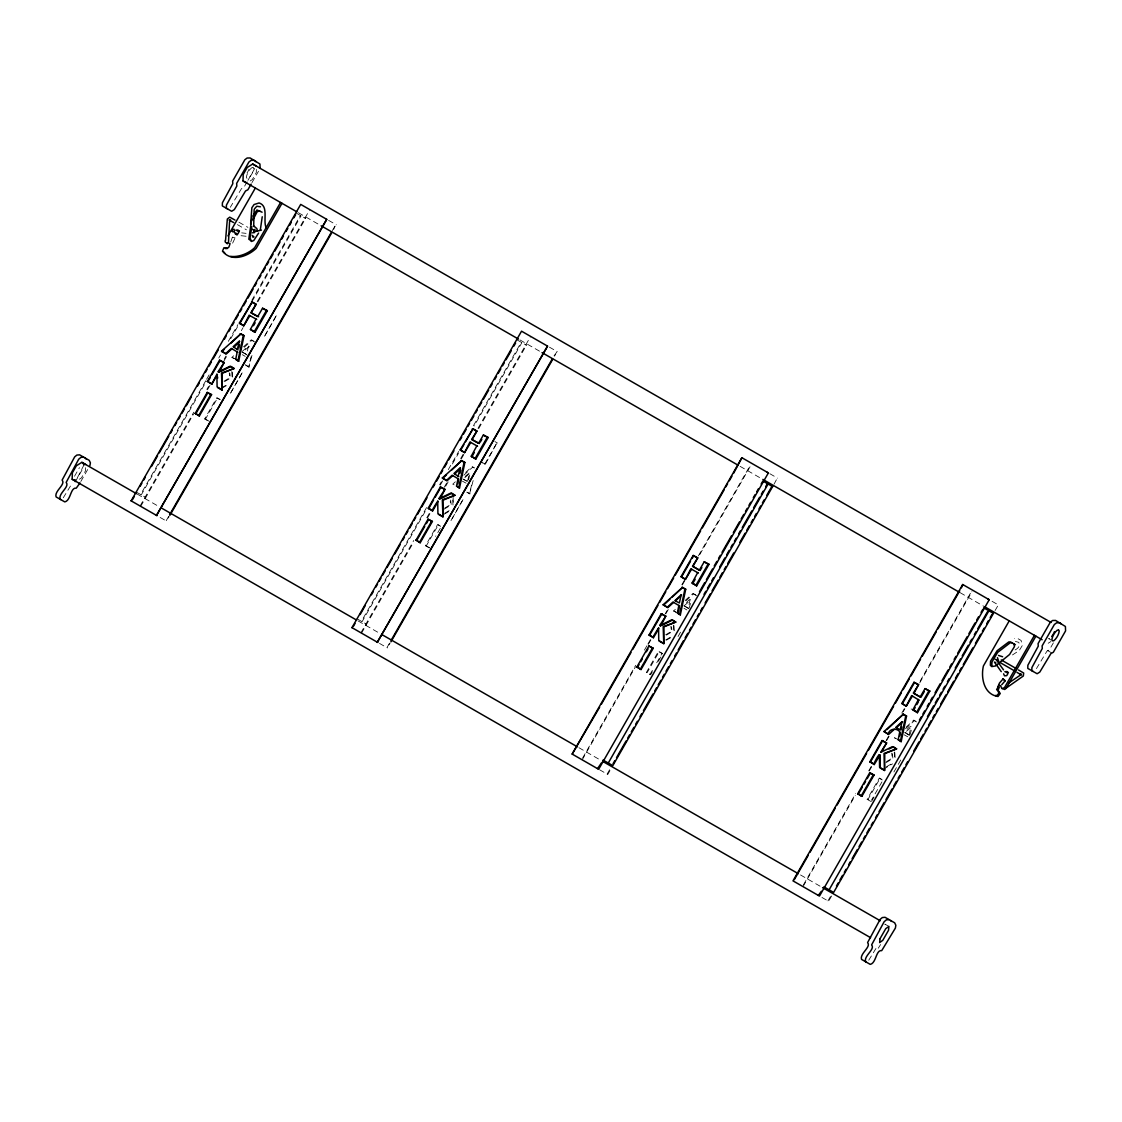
<?xml version="1.0" encoding="UTF-8"?>
<svg xmlns="http://www.w3.org/2000/svg" width="1122" height="1122" viewBox="0 0 1122 1122"><rect width="100%" height="100%" fill="white"/><g stroke="black" fill="none" stroke-linecap="round" stroke-linejoin="round"><path stroke-width="0.75" stroke-dasharray="5 3.75" d="M85.538 467.706L85.44 470.945L81.429 477.944L75.931 481.38M256.377 169.408L256.279 172.634L252.268 179.646L246.77 183.082M251.973 355.436L248.747 367.02L251.048 356.838M467.608 481.1L469.361 472.937L464.087 477.299M468.589 479.865L469.992 473.666L469.262 472.867M473.175 480.567L469.571 493.806L472.25 481.941M689.076 608.208C690.759 603.285 692.667 594.969 686.131 603.005M909.9 735.008C912.424 727.561 912.789 722.386 905.749 730.885M83.912 465.069L77.334 477.832M230.739 242.015L232.394 237.107L235.073 237.934L231.469 245.634M74.529 476.233L79.466 467.622M75.132 482.067L83.407 467.622M247.106 181.778L243.853 187.472L241.496 188.65L230.305 207.275M247.934 180.347L256.096 166.098M80.826 481.492L88.273 468.491M251.959 182.662L258.495 171.273M205.747 380.779L140.601 494.507L141.26 494.886L206.392 381.143M206.602 379.25L209.211 374.706M218.762 358.03L220.501 354.987M228.327 341.34L237.878 324.665M251.777 300.401L300.401 215.48L301.061 215.845L252.422 300.766M230.711 338.69L238.523 325.029M140.096 505.938L193.797 412.181M206.827 389.432L208.552 386.403M224.19 359.096L225.929 356.067M257.19 301.467L309.826 209.576M140.741 506.317L193.573 414.06M207.472 389.797L210.08 385.253M223.965 360.989L226.574 356.445M241.342 330.653L243.081 327.624M257.85 301.846L305.605 218.439L304.96 218.061M207.079 420.315L204.667 418.927L216.869 397.623L220.501 399.698M204.667 418.927L205.452 419.109L217.43 398.212L216.869 397.623M168.721 516.316L166.098 520.874L169.198 516.597M332.35 230.599L335.829 224.512L333.697 229.351M426.57 507.565L361.424 621.308L362.083 621.672L426.346 509.458M439.6 484.816L441.325 481.787M448.281 469.655L458.702 451.451M473.47 425.673L521.239 342.266L521.884 342.645L474.115 426.051M440.245 485.195L442.853 480.637M452.404 463.961L458.477 453.344M360.919 632.738L413.752 540.481M426.781 517.733L429.389 513.189M444.144 487.411L446.752 482.853M460.651 458.589L463.26 454.045M478.014 428.267L530.65 336.376M361.565 633.117L413.527 542.375M427.426 518.112L430.035 513.567M445.672 486.261L448.267 481.717M461.296 458.968L463.905 454.424M478.673 428.646L526.442 345.239L525.783 344.861M429.109 547.802L425.49 545.727L437.692 524.409L441.325 526.499L435.631 536.442M425.49 545.727L426.29 545.909L438.253 524.998L437.692 524.409M462.166 501.071L450.609 521.253L462.993 499.627M484.718 464.185L497.102 442.559L485.321 464.242L482.067 462.657M389.544 643.116L386.922 647.675L390.021 643.383M554.044 355.87L557.143 351.579L554.52 356.137M582.613 758.009L635.711 665.304M644.421 650.101L647.029 645.543M647.899 644.028L650.508 639.47M665.304 613.636L667.043 610.592M681.839 584.758L684.448 580.2M698.375 555.881L749.734 466.205M582.234 759.804L635.318 667.099M648.376 644.294L650.984 639.736M665.781 613.902L668.403 609.344M682.33 585.025L684.939 580.467M699.735 554.633L751.081 464.971M652.387 670.339L649.947 674.603L646.328 672.527L658.53 651.209L662.148 653.285L655.641 664.659M646.328 672.527L647.114 672.709L659.091 651.798L658.53 651.209M652.387 671.755L650.676 674.743L647.114 672.709M658.362 661.307L660.928 656.833M678.053 636.511L680.521 632.191M607.114 774.096L610.48 768.191M599.653 769.804L607.759 774.461L611.266 768.402M774.04 484.199L777.322 478M803.45 884.809L855.665 793.619M868.723 770.814L871.331 766.256M886.128 740.422L888.75 735.864M901.793 713.073L904.416 708.515M920.082 681.152L971.428 591.49M803.057 886.604L855.273 795.414M869.199 771.094L872.692 765.008M886.618 740.702L889.227 736.144M903.154 711.825L904.893 708.781M919.689 682.947L971.918 591.757M870.77 801.403L867.152 799.313L879.353 778.009L882.986 780.085L871.584 799.972M905.272 732.343L909.437 735.275M867.152 799.313L867.937 799.495L879.914 778.598L879.353 778.009M874.066 797.055L871.499 801.543L867.937 799.495M893.925 771.95L901.345 758.977M827.938 900.882L831.304 894.991M821.963 897.46L828.583 901.261L832.089 895.202M995.074 610.55L998.342 604.912L991.091 600.747M880.602 944.542L878.288 948.202M1053.39 642.822L1049.308 649.961L1046.966 651.139L1035.76 669.75M909.157 734.868L910.924 726.453M63.281 497.761L70.476 486.036L72.818 485.714M868.751 960.236L875.931 948.511L877.684 948.328M234.246 358.689L231.931 357.357L234.512 355.015M243.558 346.796L251.314 339.756L253.432 340.976M244.259 347.259L251.861 340.359L254.975 342.14M242.057 351.593L248.088 346.123L249.168 346.88M455.336 481.801L452.755 484.157L455.953 485.7M465.672 472.418L472.138 466.556L474.255 467.776M463.821 475.195L472.685 467.145L475.798 468.94M464.803 477.677L469.866 473.33M675.907 612.275L673.593 610.957L676.173 608.601M685.219 600.396L692.975 593.356L696.145 595.179M685.921 600.845L693.522 593.945L696.636 595.726M684.448 605.543L690.703 600.13M906.043 727.182L913.799 720.142L917.459 722.526L913.799 720.142M905.482 728.795L914.346 720.731M906.464 731.264L911.527 726.93M1015.073 649.947C1017.836 648.544 1020.852 645.837 1018.762 642.317L1015.396 641.461M1012.479 654.939L1019.281 650.48L1022.282 645.585L1021.09 640.452L1017.331 638.306L1014.54 638.684M1048.2 643.243L1050.949 641.518M235.073 237.934L232.394 237.107M224.007 381.2L229.8 377.749L229.211 372.742M224.751 381.522L230.431 378.156L229.842 373.247M221.272 387.988L228.075 383.976M222.058 388.184L228.734 384.257M444.831 507.986L450.623 504.549L450.259 501.113M444.172 509.136L451.254 504.942L450.665 500.033M444.817 513.175L450.259 509.977M444.214 514.199L449.557 511.057M665.669 634.786L671.461 631.349L670.858 626.342M666.398 635.122L672.092 631.742L671.503 626.833M665.655 639.975L672.457 635.978M666.384 640.199L671.727 637.072M886.492 761.586L892.285 758.135L891.695 753.128M885.833 762.736L892.916 758.542L892.327 753.633M886.478 766.761L891.92 763.563M883.21 769.355L892.551 763.858M1049.743 638.446L1048.411 638.53L1051.104 640.073M242.072 352.154L246.672 354.496L248.439 346.067M683.733 605.74L688.333 608.082L690.1 599.667M241.693 232.871L246.055 233.348M241.09 235.704L249.056 236.588M911.148 709.034L912.06 709.272M231.931 357.357L235.129 358.914M673.593 610.957L676.79 612.5M249.042 346.544L242.689 352.14L246.952 354.889L246.307 354.58M687.968 608.18L688.613 608.475L684.448 606.09M295.857 212.885L305.605 218.439M516.681 339.671L526.442 345.239M136.043 491.913L145.804 497.467L145.159 497.102M356.88 618.713L366.628 624.267L365.982 623.888M238.902 222.198L247.892 227.345M237.387 224.624L246.447 229.814M328.606 220.375L336.305 224.793M549.429 347.161L557.143 351.579M769.86 473.722L777.49 478.112M298.382 212.717L320.429 225.396M519.991 339.952L541.239 352.154M740.071 466.331L762.119 478.996M960.166 592.697L983.728 606.245M1047.569 650.55L1052.015 653.102M494.872 441.563L497.467 443.05M482.726 462.755L485.321 464.242M463.624 479.29L466.387 480.889M462.895 478.94L467.131 481.38M904.556 732.54L908.792 734.966M242.324 354.678L245.255 356.375M462.404 481.17L466.093 483.161M683.985 608.278L686.916 609.961M904.066 734.77L907.74 736.761M245.143 364.664L249.35 367.076M467.369 492.263L470.174 493.862M897.614 739.3L894.416 737.743L896.73 739.075M245.886 365.379L248.747 367.02M466.724 492.165L469.571 493.806M217.43 398.212L219.8 399.572M438.253 524.998L440.623 526.358M659.091 651.798L662.639 653.846M879.914 778.598L882.285 779.958M205.452 419.109L209.015 421.157M426.29 545.909L429.838 547.943M137.235 494.101L158.483 506.303M358.114 620.957L380.078 633.551M578.924 747.715L600.971 760.393M800.533 874.964L822.58 887.642M888.904 926.407L884.865 924.093L885.342 925.229M160.137 517.452L166.589 521.155M379.474 643.383L387.413 647.941M894.809 752.497L895.342 760.548M894.234 751.978L894.767 760.197M673.985 625.711L674.518 633.762M673.396 625.178L673.943 633.397M453.05 497.298L453.47 503.736M452.671 500.033L453.106 506.597M232.324 372.111L232.857 380.162M231.735 371.592L232.282 379.811M249 169.198A9.257 4.951 -60.1 0 1 247.064 172.9M242.17 372.841L229.786 394.453L242.17 372.841M276.264 315.759L263.894 337.385L276.264 315.759M253.137 167.613L251.805 167.697A9.257 4.951 -60.1 0 0 246.377 177.178L246.98 178.37L248.313 178.286A9.257 4.951 -60.1 0 0 253.74 168.805L253.137 167.613"/><path stroke-width="1.5" d="M217.682 378.072L216.897 374.271L211.763 384.159L217.472 374.622M222.114 390.105L221.511 373.093L234.133 368.465L222.296 373.247L222.114 390.105L217.668 387.553M442.938 516.891L442.334 499.893L454.957 495.251L442.994 500.216L442.938 516.891L438.492 514.339M663.775 643.691L663.172 626.679L675.795 622.051L663.958 626.833L663.775 643.691L659.315 641.139M884.599 770.491L883.996 753.479L896.618 748.851L884.781 753.633L884.599 770.491L880.153 767.925C880.181 755.625 881.64 747.659 873.786 763.998L874.248 764.545L879.957 755.008M1005.144 680.83L1003.068 678.922L1005.144 680.83L1001.75 684.729M870.574 937.669L72.173 479.248L72.355 472.783L76.366 465.77L81.864 462.334L85.623 464.48M296.867 211.848L243.011 180.937L243.194 174.485L247.205 167.473L252.702 164.036L256.461 166.168M250.641 224.232L251.861 207.752L254.091 204.527L259.112 202.956C269.028 206.111 262.744 220.571 266.166 227.696M254.133 209.786L253.684 226.476M225.55 240.304L227.345 218.986L229.744 217.177L234.989 220.066M260.122 168.412L259.939 164.008L250.136 157.964L247.149 158.02L244.876 159.717L232.633 181.091L232.801 183.699L222.408 202.787L222.324 205.929L227.626 208.944M262.239 216.77L260.29 230.15M257.485 230.992L256.798 228.551L253.544 225.803M251.833 226.518L250.052 237.962L251.44 241.525M89.928 465.602L90.391 462.811L89.213 460.343L79.578 454.831L76.843 455.083L74.669 456.892L62.117 480.104C66.03 484.564 54.038 491.057 56.1 496.934L60.742 499.571M225.368 240.36L225.115 241.875L226.939 243.362M231.875 348.858L226.139 354.089L221.511 351.144L240.879 333.823L244.063 335.646L238.677 361.284L235.718 359.306L237.205 351.803M238.86 348.03L239.533 344.833M238.677 361.284L237.99 360.611L243.264 335.478L240.15 333.683M452.699 475.644L446.963 480.875L442.334 477.944L461.703 460.609L464.887 462.446L459.501 488.084L456.542 486.107L458.028 478.589M457.818 483.75L458.449 480.749M460.02 473.232L460.693 470.034M459.501 488.084L458.814 487.411L464.101 462.278L460.974 460.483M673.537 602.444L667.8 607.675L663.158 604.744L682.541 587.409L685.724 589.232L680.339 614.884L677.379 612.907L678.866 605.389M678.025 613.552L679.273 607.549M680.339 614.884L679.652 614.211L684.925 589.064L681.811 587.283M894.36 729.244L888.624 734.475L883.996 731.53L903.364 714.209L906.548 716.032L901.162 741.67L898.203 739.693L899.69 732.189M899.788 735.85C902.873 728.963 890.083 726.13 888.189 733.942L883.996 731.53M901.008 730.001L901.681 726.818M901.162 741.67L900.475 740.997L905.749 715.864L902.635 714.069M919.297 700.296L911.639 695.584L906.211 706.243L912.452 695.949M251.973 217.528L248.818 239.21L251.805 241.216L253.74 240.571L258.607 233.095M252.843 219.982L257.19 211.778L259.729 210.852M997.767 687.113L999.492 683.018L1003.068 678.922M79.999 482.937L76.254 488.168C70.42 487.074 70.896 500.693 64.781 501.899L60.139 499.248C58.064 493.371 70.069 486.878 66.156 482.418L78.708 459.207L80.882 457.397L83.603 457.145M251.146 184.092L247.878 189.8L245.536 190.978L234.33 209.59L231.665 211.273L226.349 208.243L226.434 205.102L236.826 186.014L236.658 183.405L248.902 162.031L251.174 160.334L254.161 160.278M227.934 235.872L255.353 188.019M252.731 216.209L256.924 209.968L262.085 212.198M131.148 500.861L300.71 204.4L326.726 219.337L156.519 515.419L326.726 219.337M132.48 499.655L134.163 496.709M140.18 486.219L141.905 483.189M143.644 480.16L145.383 477.13M151.47 466.514L157.543 455.897M159.282 452.867L168.833 436.178M170.572 433.148L172.311 430.119M174.92 425.561L176.645 422.531M178.384 419.502L180.123 416.472M181.862 413.429L184.471 408.885M186.21 405.855L191.413 396.753M197.5 386.136L199.239 383.107M201.834 378.549L203.573 375.519M205.312 372.49L207.051 369.461M208.79 366.417L211.385 361.873M213.124 358.844L218.341 349.741M224.414 339.125L226.153 336.095M228.762 331.537L230.501 328.508M232.24 325.478L233.979 322.449M235.704 319.405L238.313 314.861M240.052 311.832L241.791 308.802M243.53 305.759L246.125 301.215M247.864 298.186L253.081 289.083M254.82 286.054L256.559 283.01M259.154 278.466L260.893 275.437M262.632 272.408L265.241 267.849M266.98 264.82L268.719 261.791M270.444 258.747L273.053 254.203M274.792 251.174L280.009 242.072M281.734 239.042L283.473 235.999M286.082 231.455L287.821 228.425M289.56 225.396L291.299 222.352M293.894 217.808L295.633 214.779M249.968 315.577L243.726 325.857L239.379 323.094L252.141 301.958L256.111 304.244L251.272 312.814L258.635 316.727M239.757 323.585L252.141 301.958M211.763 384.159L207.416 381.382L219.547 360.19L224.148 362.532L219.155 372.322M208.608 380.442L210.263 377.553M211.918 374.664L219.351 361.705M243.726 325.857L249.154 315.198L256.728 319.447M256.111 304.244L250.837 312.715L257.709 316.572L262.548 308.227L267.359 310.696L254.975 332.322L250.416 329.419L256.026 319.041M224.148 362.532L218.201 371.564L218.804 372.252M195.256 413.317L207.233 392.42L211.581 394.635L199.379 415.953L195.256 413.317L199.379 415.953M195.747 413.864L207.149 393.976M198.818 415.364L210.782 394.453L211.581 394.635M253.488 325.703L255.143 322.799M254.975 332.322L254.301 331.663L266.447 310.457L267.359 310.696M169.59 514.802L331.481 232.114M170.067 515.068L331.958 232.394M351.985 627.647L521.534 331.186L547.55 346.123L377.343 642.219L547.55 346.123M353.304 626.455L355.001 623.509M360.134 614.533L365.337 605.431M371.424 594.814L373.163 591.785M375.758 587.241L377.497 584.211M379.236 581.168L380.975 578.139M382.714 575.109L385.323 570.551M387.062 567.522L392.265 558.419M394.874 553.875L400.077 544.773M402.686 540.229L404.425 537.2M406.164 534.156L407.903 531.127M409.642 528.097L412.237 523.539M413.976 520.51L415.715 517.48M417.454 514.451L420.063 509.893M421.802 506.863L427.005 497.761M433.092 487.144L434.817 484.115M436.556 481.086L439.165 476.541M440.904 473.498L442.643 470.469M444.382 467.439L446.977 462.881M448.716 459.852L453.933 450.749M460.006 440.133L461.745 437.103M463.484 434.074L466.093 429.53M467.832 426.486L469.557 423.457M471.296 420.427L473.905 415.869M475.644 412.84L477.383 409.81M479.122 406.781L481.717 402.223M483.456 399.194L488.673 390.091M490.412 387.062L492.137 384.033M494.746 379.474L496.485 376.445M498.224 373.416L500.833 368.858M502.572 365.828L504.297 362.799M506.036 359.769L511.253 350.667M513.862 346.123L515.587 343.08M470.791 442.363L464.55 452.657L460.202 449.88L472.965 428.758L476.934 431.03L472.096 439.6L479.459 443.513M460.581 450.371L463.877 444.607M465.532 441.731L472.965 428.758M432.587 510.945L432.124 510.412C439.389 497.537 440.062 498.785 432.587 510.945L428.239 508.168L440.371 486.976L444.971 489.332L439.978 499.108M428.618 508.673L433.569 500.019M435.224 497.144L440.175 488.491M464.55 452.657L469.978 441.998L477.551 446.247M476.934 431.03L471.661 439.501L478.533 443.358L483.372 435.013L488.182 437.496L475.798 459.108L471.24 456.219L476.85 445.841M444.971 489.332L439.025 498.364L439.628 499.052M416.094 540.117L428.057 519.206L432.405 521.421L420.203 542.739L416.094 540.117L420.203 542.739M417.384 539.233L424.719 526.456M426.346 523.609L427.973 520.762M419.642 542.15L431.619 521.253L432.405 521.421M471.829 456.836L474.311 452.489M480.244 442.138L481.829 439.361M475.798 459.108L475.139 458.449L487.271 437.257L488.182 437.496M391.283 640.073L552.305 358.914M390.891 641.868L552.781 359.18M741.894 457.72L768.374 472.923L598.657 769.285L572.164 754.082L741.894 457.72L733.662 473.189M599.625 707.239L572.164 754.082M601.364 704.195L630.957 652.527M632.696 649.484L657.941 605.403M659.68 602.374L665.767 591.729M667.52 588.685L673.607 578.054M675.346 575.011L700.591 530.944M702.33 527.901L724.097 489.907M725.836 486.864L727.575 483.82M729.314 480.791L731.923 476.219M691.615 569.163L685.388 579.457L681.04 576.68L693.186 555.488L697.772 557.83L692.933 566.4L700.1 570.523L701.881 567.55M682.232 575.726L690.493 561.323M692.148 558.433L693.789 555.544M653.425 637.745L652.962 637.212C660.227 624.337 660.9 625.571 653.425 637.745L649.063 634.968L661.209 613.776L665.809 616.132L660.816 625.908M649.442 635.473L661.826 613.846M685.388 579.457L690.815 568.798L698.389 573.047M697.772 557.83L692.498 566.301L699.371 570.158L704.209 561.813L709.02 564.296L696.636 585.908L692.078 583.005L697.674 572.641M665.809 616.132L659.862 625.164L660.465 625.852M636.917 666.903L648.895 646.006L653.242 648.221L641.041 669.539L636.917 666.903L641.041 669.539M637.408 667.464L639.035 664.617M640.662 661.77L642.289 658.937M646.356 651.826L647.997 648.979M640.48 668.95L652.443 648.039L653.242 648.221M692.667 583.636L695.149 579.289M696.636 585.908L695.963 585.249L708.108 564.057L709.02 564.296M597.521 768.64L601.378 763.016M699.469 591.743L704.686 582.641M706.411 579.611L712.498 568.994M714.237 565.951L716.832 561.407M718.571 558.377L720.31 555.348M722.049 552.305L731.6 535.629M733.339 532.599L739.426 521.982M741.151 518.939L743.76 514.395M745.499 511.366L747.238 508.336M748.977 505.293L750.716 502.263M753.311 497.719L755.05 494.676M756.789 491.646L758.528 488.617M761.137 484.073L762.876 481.029L772.623 486.583L612.822 765.625L603.061 760.071L603.72 760.436M704.027 594.323L705.766 591.294M707.491 588.265L710.1 583.706M711.839 580.677L713.578 577.648M719.651 567.031L724.868 557.929M726.607 554.899L729.202 550.355M730.941 547.312L732.68 544.282M734.419 541.253L736.158 538.223M738.767 533.665L740.506 530.636M742.231 527.606L751.796 510.917M753.521 507.887L759.608 497.27M761.347 494.241L763.086 491.212M765.681 486.653L767.42 483.624M608.264 763.03L768.079 484.003M613.047 763.731L614.772 760.702M616.511 757.673L626.062 740.983M627.801 737.953L629.54 734.924M631.279 731.881L633.888 727.337M635.627 724.307L637.352 721.278M639.961 716.72L641.7 713.69M643.439 710.661L652.99 693.971M654.729 690.942L656.468 687.912M658.207 684.883L660.802 680.325M662.541 677.295L664.28 674.266M666.019 671.222L668.628 666.678M670.367 663.649L672.092 660.606M674.701 656.061L676.44 653.032M678.179 650.003L683.382 640.9M685.121 637.871L687.73 633.313M689.469 630.284L691.208 627.254M692.947 624.211L695.542 619.667M697.281 616.637L699.02 613.608M700.759 610.564L702.498 607.535M705.107 602.991L710.31 593.889M712.049 590.859L718.122 580.242M719.861 577.199L722.47 572.655M724.209 569.625L725.948 566.596M727.687 563.553L733.76 552.936M739.847 542.333L745.05 533.231M746.789 530.201L749.398 525.643M751.137 522.614L752.876 519.584M754.601 516.541L756.34 513.511M758.949 508.967L760.688 505.924M762.427 502.894L764.166 499.865M766.761 495.321L771.978 486.219L772.623 486.583M962.718 584.506L989.211 599.723L819.481 896.071L792.988 880.868L962.718 584.506L961.456 587.816M794.334 879.62L808.261 855.301M810 852.271L835.245 808.191M836.984 805.147L866.577 753.479M868.316 750.436L893.561 706.369M895.3 703.326L901.401 692.681M903.14 689.651L909.227 679.006M910.966 675.963L920.545 659.245M922.284 656.216L936.211 631.896M937.95 628.853L959.717 590.859M906.211 706.243L901.864 703.466L914.009 682.274L918.595 684.63L913.925 693.382L920.924 697.309L924.29 691.573M903.07 702.526L913.799 683.789M874.248 764.545L869.901 761.768L882.032 740.562L886.632 742.918L881.289 752.245M870.279 762.259L882.649 740.646M918.595 684.63L913.322 693.101L920.194 696.944L925.033 688.613L929.843 691.082L917.459 712.708L912.901 709.805L918.511 699.427M886.632 742.918L880.7 752.329L892.565 746.621L895.721 748.612M857.755 793.703L869.718 772.792L874.066 775.022L861.864 796.339L857.755 793.703L861.864 796.339M858.232 794.25L862.299 787.153M863.94 784.306L865.567 781.459M867.194 778.626L870.448 772.932M861.303 795.736L873.281 774.839L874.066 775.022M913.49 710.422L915.145 707.533M916.8 704.63L918.469 701.741M917.459 712.708L916.786 712.035L928.932 690.843L929.843 691.082M818.345 895.426L821.36 891.289M919.423 720.043L921.162 717.014M922.901 713.985L924.64 710.941M927.249 706.397L928.974 703.368M930.713 700.338L932.452 697.295M935.061 692.751L940.264 683.649M942.003 680.619L948.09 670.002M949.829 666.973L951.554 663.943M954.163 659.385L955.902 656.356M957.641 653.327L967.192 636.637M968.931 633.607L975.004 622.99M976.743 619.961L978.482 616.932M981.091 612.374L982.83 609.344M927.459 716.565L933.532 705.962M935.271 702.919L937.88 698.375M939.619 695.345L941.344 692.302M943.083 689.273L944.822 686.243M947.431 681.699L949.17 678.656M955.243 668.039L960.46 658.951M962.199 655.907L968.272 645.304M970.011 642.261L971.75 639.231M974.359 634.687L976.084 631.644M977.823 628.615L987.374 611.939M829.102 889.83L988.903 610.789M836.465 885.973L838.204 882.944M839.943 879.914L842.552 875.356M844.291 872.327L846.03 869.298M848.625 864.739L850.364 861.71M852.103 858.681L857.32 849.578M859.059 846.549L861.654 842.005M863.393 838.961L865.132 835.932M866.871 832.903L869.48 828.345M871.205 825.315L872.944 822.286M875.553 817.742L877.292 814.698M879.031 811.669L884.234 802.567M885.973 799.537L892.06 788.92M893.799 785.891L896.394 781.333M898.133 778.303L899.872 775.274M901.611 772.245L904.22 767.686M905.945 764.657L907.684 761.628M913.771 751.011L918.974 741.908M920.713 738.879L923.322 734.335M925.061 731.292L926.8 728.262M928.539 725.233L931.134 720.675M932.873 717.645L934.612 714.616M936.351 711.586L938.09 708.543M940.699 703.999L945.902 694.897M947.641 691.867L953.714 681.25M955.453 678.221L958.062 673.663M959.801 670.633L961.54 667.604M963.279 664.575L972.83 647.885M975.439 643.341L980.642 634.239M982.381 631.209L984.12 628.18M986.729 623.622L988.454 620.592M990.193 617.563L991.932 614.519M824.544 887.236L823.885 886.857L833.646 892.411L993.447 613.383L992.802 613.005M1009.225 620.873L983.405 665.963C980.726 677.534 983.756 694.434 998.019 696.482L1000.249 693.48L998.075 690.367L999.295 687.183M254.399 208.958L256.812 206.238L260.458 206.799M221.861 351.635L224.4 349.251M230.739 343.318L240.879 333.823M221.511 351.144L225.704 353.556L231.328 348.423L237.864 352.294M239.715 341.383L233.811 347.455M442.685 478.421L446.486 474.858M451.563 470.118L461.703 460.609M442.334 477.944L446.528 480.356L452.152 475.223L458.688 479.094M460.539 468.169L454.634 474.255M663.523 605.221L669.862 599.288M672.401 596.918L682.541 587.409M663.158 604.744L667.366 607.156L672.99 602.023L679.525 605.894M886.885 729.637L903.364 714.209M999.211 685.318L996.631 689.539L998.524 691.685L998.594 693.733L996.574 695.654L995.312 695.458M1008.594 683.046L1019.856 675.472L1020.81 673.677L1021.553 675.065L1016.967 672.359M1005.845 688.319L1023.334 675.991L1023.671 673.032L1018.51 669.974M220.627 371.578L230.922 366.431L234.133 368.465M441.451 498.378L451.745 493.217L454.957 495.251M662.289 625.178L672.569 620.017L675.795 622.051M888.989 749.019L893.407 746.817L896.618 748.851M681.615 594.87L675.472 601.055M253.782 229.8L254.96 229.421L254.68 231.076L252.366 229.225M253.586 231.903L261.44 230.108M225.382 248.565L227.303 248.523M74.192 480.09L75.412 479.921M252.464 232.829L254.554 232.577M235.816 230.178L237.99 229.996L238.958 231.959L237.738 234.105L235.564 234.288L234.596 232.324M237.261 230.992L239.435 230.809M1004.835 671.699L1007.009 671.545L1007.949 673.523L1006.715 675.654L1004.541 675.823L1003.601 673.845M1006.28 672.527L1008.454 672.359M252.45 236.966L253.923 236.91L252.254 235.382M998.51 655.444L1002.619 656.749M227.738 242.759L230.066 243.684L228.902 247.064L227.724 248.06L223.937 247.738L222.479 251.188C231.441 262.464 247.555 256.559 256.181 248.397L282.001 203.306L280.556 202.493L254.736 247.583C248.902 253.362 238.691 257.485 230.571 256.363M997.22 660.002L995.2 659.301M237.373 349.447L239.351 341.032L233.11 346.698L238.046 349.896M458.197 476.233L460.076 467.79L453.947 473.498L458.87 476.682M218.215 371.943L230.08 366.235L233.236 368.226M439.039 498.743L450.904 493.035L454.059 495.026M659.876 625.543L671.741 619.821L674.897 621.826M889.059 919.619L886.338 919.872L884.164 921.695L871.612 944.892C875.525 949.352 863.519 955.846 865.595 961.722L870.237 964.373C876.352 963.167 875.875 949.549 881.71 950.643L895.384 928.076L895.847 925.285L894.683 922.817L885.034 917.305L882.299 917.558L880.125 919.381L867.587 942.578C871.499 947.038 859.494 953.532 861.556 959.408L866.212 962.059M1011.89 642.724L1010.193 642.794L997.626 652.401L992.002 661.994L991.806 666.089M243.264 335.478L244.063 335.646M464.101 462.278L464.887 462.446M684.925 589.064L685.724 589.232M905.749 715.864L906.548 716.032M1059.631 622.752L1056.629 622.808L1054.371 624.505L1042.128 645.893L1042.296 648.502L1031.903 667.576L1031.819 670.718L1037.121 673.747L1039.799 672.064L1050.991 653.453L1053.334 652.275L1065.577 630.887L1065.409 626.483L1055.592 620.438L1052.604 620.494L1050.332 622.191L1038.088 643.565L1038.257 646.174L1027.864 665.262L1027.78 668.403L1033.096 671.433M995.817 662.695L994.443 662.106L1001.259 671.643M130.951 500.749L156.996 515.699M351.775 627.535L377.819 642.485M233.713 222.605L229.056 220.038L230.627 219.968L229.561 221.721L228.509 241.959M243.011 180.937L246.77 183.082M993.447 613.383L983.699 607.829M72.173 479.248L75.931 481.38M767.252 472.278L768.374 472.923M988.075 599.064L989.211 599.723M252.702 164.036L1051.09 622.458M321.144 225.788L518.476 339.082M542.038 352.631L737.841 465.055M762.848 479.403L959.45 592.304M984.457 606.637L1042.128 639.75M1015.41 644.743L1010.445 641.896L1008.748 641.966L997.121 650.732L990.558 661.181L990.361 665.276L991.708 666.594L995.495 665.977L1009.576 654.491L1014.456 646.595L1013.979 643.93M251.524 301.888L255.423 304.132M262.548 308.227L266.447 310.457M472.348 428.688L476.247 430.918M483.372 435.013L487.271 437.257M693.186 555.488L697.071 557.718M704.209 561.813L708.108 564.057M914.009 682.274L917.908 684.518M925.033 688.613L928.932 690.843M239.379 323.094L243.278 325.324M250.416 329.419L254.301 331.663M460.202 449.88L464.101 452.124M471.24 456.219L475.139 458.449M681.04 576.68L684.939 578.91M692.078 583.005L695.963 585.249M901.864 703.466L905.763 705.71M912.901 709.805L916.786 712.035M235.718 359.306L237.99 360.611M456.542 486.107L458.814 487.411M677.379 612.907L679.652 614.211M898.203 739.693L900.475 740.997M219.547 360.19L223.446 362.42M440.371 486.976L444.27 489.22M661.209 613.776L665.108 616.006M882.032 740.562L885.931 742.806M207.416 381.382L211.301 383.612M221.455 389.446L217.093 386.936L216.897 374.271M428.239 508.168L432.124 510.412M442.278 516.246L437.917 513.736L437.72 501.057M649.063 634.968L652.962 637.212M663.116 643.032L658.754 640.536L658.558 627.857M869.901 761.768L873.786 763.998M883.94 769.832L879.578 767.322L879.382 754.643M207.233 392.42L210.782 394.453M428.057 519.206L431.619 521.253M648.895 646.006L652.443 648.039M869.718 772.792L873.281 774.839M81.864 462.334L136.505 493.708M160.797 507.649L356.6 620.087M381.606 634.421L577.409 746.845M602.486 761.263L798.289 873.687M822.58 887.642L880.251 920.755M1001.231 659.932L1016.181 668.544M999.8 662.387L1014.877 671.082M902.663 721.797L896.296 727.841M1060.402 623.173L1061.37 624.169M254.932 160.684L255.914 161.694M890.644 920.503L891.471 921.428M85.188 458.028L86.001 458.954M223.923 252.015L224.737 253.011M1003.517 669.862L996.785 660.479M226.546 242.689L227.303 243.839M1002.507 688.67L1004.723 689.497L1005.901 688.515L1035.872 636.174L1034.428 635.347L1004.456 687.688L1001.918 688.613L1000.431 685.5M236.041 233.138L236.994 235.101M998.692 661.335L997.458 657.66M83.435 463.933L83.912 465.069M1054.456 631.672A9.257 4.951 -60.1 0 1 1051.721 636.455M681.138 594.955L679.399 602.949L674.883 600.649L681.138 594.955M901.976 721.755L900.223 729.735L895.707 727.449L901.976 721.755M879.999 938.707L879.648 942.564L882.804 940.306L888.554 930.264L888.904 926.407L885.749 928.665L879.999 938.707M232.506 229.421L231.917 231.09L233.124 231.988L234.456 230.88L234.077 229.295L232.506 229.421M1058.607 630.087L1057.275 630.171A9.257 4.951 -60.1 0 0 1051.847 639.652L1052.45 640.844L1053.782 640.76A9.257 4.951 -60.1 0 0 1059.21 631.279L1058.607 630.087"/></g></svg>
